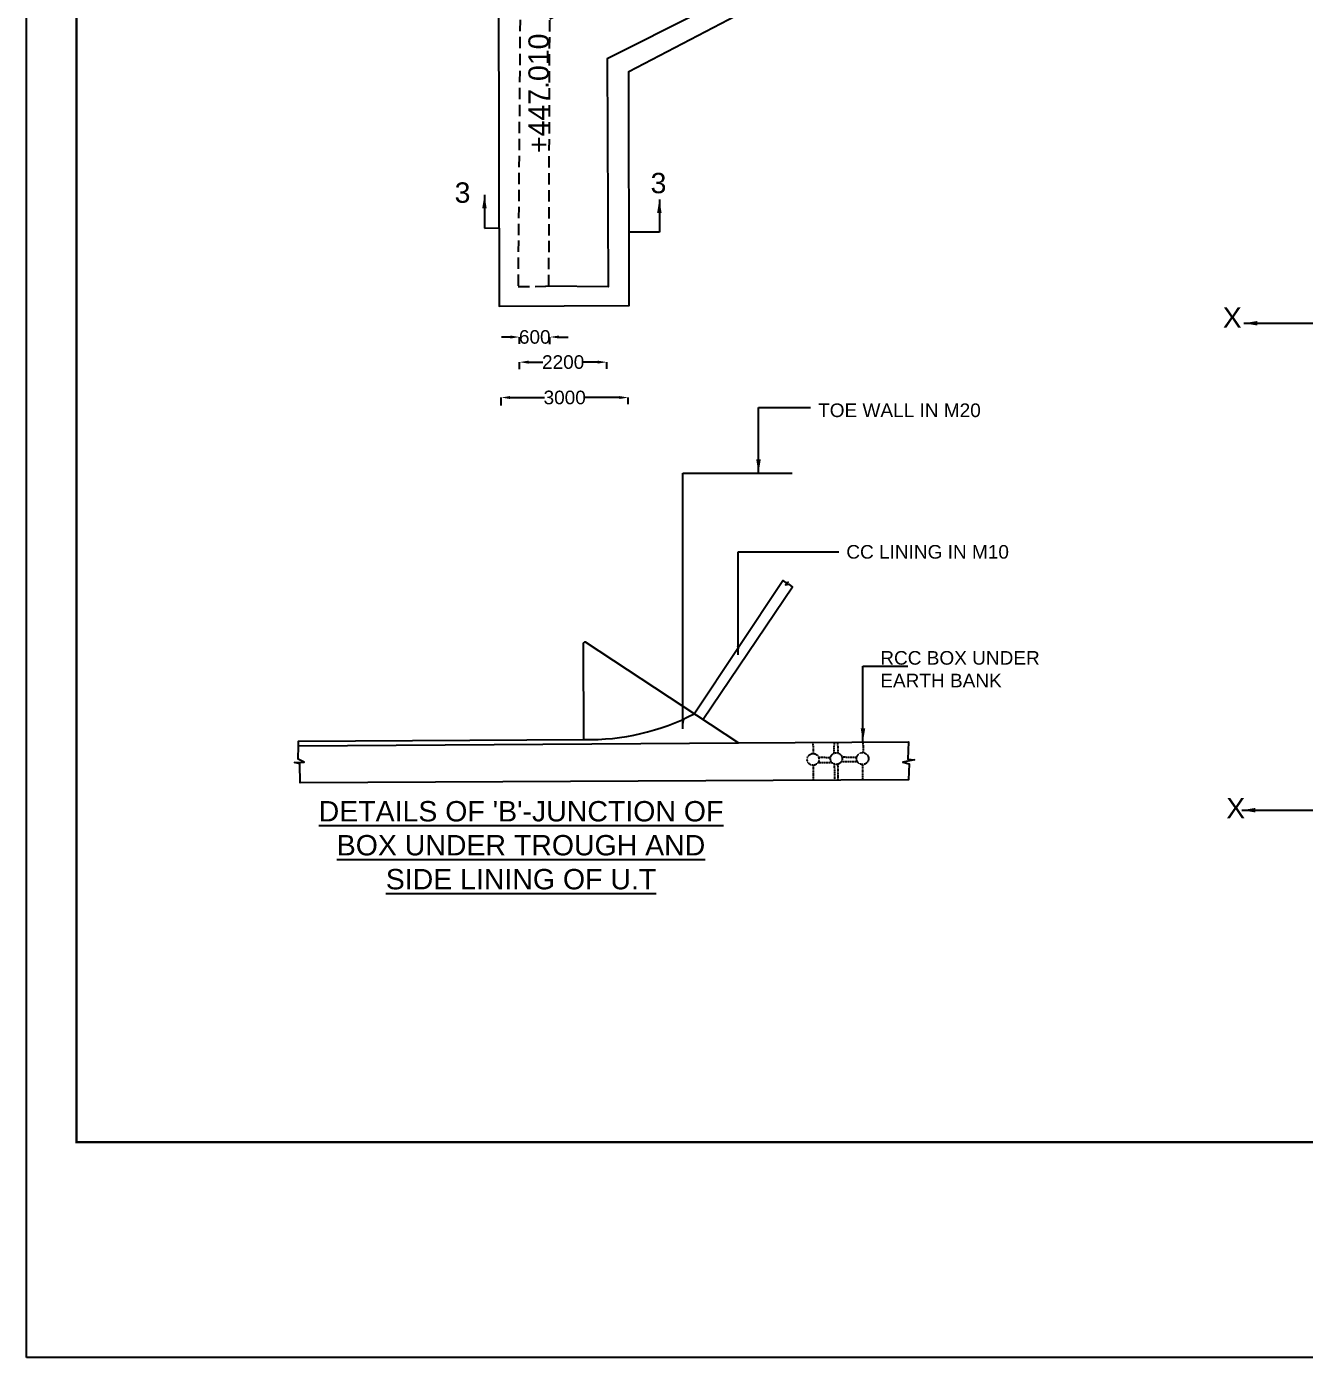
# Model space of a CAD drawing. Header units: inches. Extents: x -90004 to 33256, y -23519 to 53185.
# Drawn here: x -90004 to -61789, y -23519 to 5877 of the extents above; entities that cross this region are included whole.
import ezdxf

# ---------------------------------------------------------------- set-up
doc = ezdxf.new("R2010")
doc.units = ezdxf.units.IN
doc.header["$MEASUREMENT"] = 0
doc.linetypes.add('HIDDEN2', pattern=[0.1875, 0.125, -0.0625])
for name, color, linetype in [('DIM', 7, 'Continuous'), ('DRAWING', 7, 'Continuous'), ('TEXT', 255, 'Continuous')]:
    doc.layers.add(name, color=color, linetype=linetype)
doc.styles.get("Standard").update_dxf_attribs({"font": 'arial.ttf'})
doc.dimstyles.new('HOZ', dxfattribs={"dimtxt": 300, "dimasz": 200, "dimexe": 0.18, "dimexo": 0.0625, "dimgap": 0.09, "dimtad": 0, "dimtih": 1, "dimtoh": 1, "dimdec": 0, "dimzin": 0, "dimdsep": 46, "dimtxsty": 'Standard', "dimcen": 0, "dimadec": 0, "dimazin": 0, "dimtfac": 1, "dimtdec": 0, "dimtofl": 0, "dimtmove": 0, "dimatfit": 3, "dimfxl": 1, "dimtolj": 1, "dimtzin": 0, "dimarcsym": 0})
doc.dimstyles.get("Standard").update_dxf_attribs({"dimtxt": 300, "dimasz": 300, "dimexe": 0.18, "dimexo": 0.0625, "dimgap": 0.09, "dimtad": 0, "dimtih": 1, "dimtoh": 1, "dimdec": 4, "dimzin": 0, "dimdsep": 46, "dimtxsty": 'Standard', "dimcen": 0.15625, "dimadec": 0, "dimazin": 0, "dimtfac": 1, "dimtdec": 4, "dimtofl": 0, "dimtmove": 0, "dimatfit": 3, "dimfxl": 1, "dimtolj": 1, "dimtzin": 0, "dimarcsym": 0})
picture_1 = doc.add_image_def('image1.jpg', size_in_pixel=(6504, 4064))

# ---------------------------------------------------------------- blocks, each defined once
blk = doc.blocks.new('*D24')
at = {"layer": 'Defpoints', "color": 0, "transparency": 16777216}
for p in [(-79120, -1132), (-78448, -980), (-78448, -1136)]:
    blk.add_point(p, dxfattribs=at)
at = {"layer": 'DIM', "color": 0, "lineweight": -2, "transparency": 16777216}
for p, q in [((-79320, -980), (-79520, -980)), ((-79120, -1131), (-79120, -980)), ((-78448, -1136), (-78448, -980)), ((-78248, -980), (-78048, -980))]:
    blk.add_line(p, q, dxfattribs=at)
at = {"layer": 'DIM', "color": 0, "transparency": 16777216}
for points in [[(-79320, -947), (-79320, -1013), (-79120, -980)], [(-78248, -947), (-78248, -1013), (-78448, -980)]]:
    blk.add_solid(points, dxfattribs=at)
at = {"layer": 'DIM', "color": 0, "transparency": 16777216, "insert": (-78784, -980), "char_height": 300, "attachment_point": 5}
blk.add_mtext('\\A1;600', dxfattribs=at)
blk = doc.blocks.new('*D25')
at = {"layer": 'Defpoints', "color": 0, "transparency": 16777216}
for p in [(-79119, -1691), (-77195, -1535), (-77195, -1686)]:
    blk.add_point(p, dxfattribs=at)
at = {"layer": 'DIM', "color": 0, "lineweight": -2, "transparency": 16777216}
for p, q in [((-79119, -1691), (-79119, -1534)), ((-78919, -1535), (-78607, -1535)), ((-77395, -1535), (-77707, -1535)), ((-77195, -1686), (-77195, -1534))]:
    blk.add_line(p, q, dxfattribs=at)
at = {"layer": 'DIM', "color": 0, "transparency": 16777216}
for points in [[(-78919, -1501), (-78919, -1568), (-79119, -1535)], [(-77395, -1501), (-77395, -1568), (-77195, -1535)]]:
    blk.add_solid(points, dxfattribs=at)
at = {"layer": 'DIM', "color": 0, "transparency": 16777216, "insert": (-78157, -1535), "char_height": 300, "attachment_point": 5}
blk.add_mtext('\\A1;2200', dxfattribs=at)
blk = doc.blocks.new('*D26')
at = {"layer": 'Defpoints', "color": 0, "transparency": 16777216}
for p in [(-76718, -2317), (-79527, -2491), (-76718, -2466)]:
    blk.add_point(p, dxfattribs=at)
at = {"layer": 'DIM', "color": 0, "lineweight": -2, "transparency": 16777216}
for p, q in [((-79527, -2491), (-79527, -2317)), ((-79327, -2317), (-78570, -2317)), ((-76918, -2317), (-77675, -2317)), ((-76718, -2466), (-76718, -2317))]:
    blk.add_line(p, q, dxfattribs=at)
at = {"layer": 'DIM', "color": 0, "transparency": 16777216}
for points in [[(-79327, -2284), (-79327, -2350), (-79527, -2317)], [(-76918, -2284), (-76918, -2350), (-76718, -2317)]]:
    blk.add_solid(points, dxfattribs=at)
at = {"layer": 'DIM', "color": 0, "transparency": 16777216, "insert": (-78123, -2317), "char_height": 300, "attachment_point": 5}
blk.add_mtext('\\A1;3000', dxfattribs=at)

msp = doc.modelspace()

# ---------------------------------------------------------------- linework, layer by layer
at = {"layer": 'DRAWING', "const_width": 50}
msp.add_lwpolyline([(-88905.40536, 50303.80206), (33231.31648, 50303.80206), (33231.31648, -18764.56638), (-88905.40536, -18764.56638)], close=True, dxfattribs=at)
at = {"layer": 'DRAWING'}
for points in [[(-79025.00818, 27553.76512), (-79025.00818, 21852.27992), (-79025.00818, 14131.32151), (-79105.11945, 6840.4537), (-79581.54825, 6621.54335), (-79566.24186, -297.26088), (-76702.18464, -283.6769), (-76708.76733, 4885.67784), (-73151.95399, 6748.84373), (-69114.23278, 7114.94996), (-67115.87136, 7123.86118), (-67128.88576, 10264.66419), (-62966.42112, 10264.66419), (-53153.89904, 10264.66419), (-43878.71918, 10264.66419), (-33440.03699, 10264.66419), (-24144.05288, 10264.66419), (-18690.93436, 10264.66419), (-14528.68858, 10264.66419), (-14063.82132, 10264.66419), (-12255.35337, 10264.66419)], [(-67577.90367, 10254.53963), (-67577.90367, 7549.54364), (-69166.48202, 7532.85996), (-73124.31808, 7215.06497), (-77185.26872, 5163.08338), (-77162.11551, 129.16139), (-78542.5705, 141.58403)], [(-75260.5173, -9302.52362), (-73306.45909, -6359.82685), (-73247.49614, -6403.99936), (-73188.53318, -6395.16494), (-73250.44432, -6451.11687), (-73173.79226, -6442.28226), (-73094.19238, -6504.12382), (-75067.11659, -9430.11975)], [(-84000.58294, -10010.64168), (-83997.55745, -9907.80799), (-77700.79299, -9871.8809), (-77709.33085, -7743.28004), (-77668.95057, -7713.55974), (-74288.17717, -9944.02504)], [(-84000.58294, -10010.64168), (-74288.17717, -9944.02504), (-70532.03821, -9919.91457), (-70546.73521, -10303.84879), (-70401.40567, -10322.20324), (-70653.64436, -10373.92912), (-70516.66722, -10407.30073), (-70529.95782, -10760.85663), (-83963.74135, -10830.61794), (-83971.32612, -10407.76871), (-84090.19968, -10378.98326), (-83872.26489, -10371.56202), (-84010.09894, -10302.72242), (-84000.58294, -10010.64168)]]:
    msp.add_lwpolyline(points, dxfattribs=at)
at = {"layer": 'DRAWING', "linetype": 'HIDDEN2', "ltscale": 2000}
for points in [[(-69713.64633, 12189.91474), (-69703.52335, 11219.78193), (-79105.16467, 6398.32414), (-79152.62729, 133.89652), (-78542.5705, 141.58403)], [(-78471.55761, 140.94499), (-78453.43452, 6045.89053), (-69781.69044, 10423.61692)]]:
    msp.add_lwpolyline(points, dxfattribs=at)
at = {"layer": 'DRAWING', "linetype": 'HIDDEN2'}
for points in [[(-72640.50516, -9933.44871), (-72638.54245, -10179.48602)], [(-72175.71086, -9930.46522), (-72177.10756, -10174.90971)], [(-72096.26639, -9929.95527), (-72093.29104, -10168.11204)], [(-71536.37785, -9926.36137), (-71534.43857, -10161.71509)], [(-72515.56692, -10263.76131), (-72251.25284, -10265.1804)], [(-72001.64848, -10256.59285), (-71672.53882, -10258.94951)], [(-72637.50265, -10440.17829), (-72635.78059, -10771.79212)], [(-72527.33656, -10379.50136), (-72221.51691, -10378.90771)], [(-72169.23606, -10414.25787), (-72167.39202, -10769.35979)], [(-72092.70464, -10417.75782), (-72090.88084, -10768.96247)], [(-72015.09412, -10359.88287), (-71658.82275, -10359.83099)], [(-71545.27021, -10424.76882), (-71543.49758, -10766.11992)]]:
    msp.add_lwpolyline(points, dxfattribs=at)
for centre, radius in [((-72637.50265, -10309.83008), 130.34821), ((-72125.34544, -10293.01091), 128.94655), ((-71545.27021, -10293.01895), 131.74987)]:
    msp.add_circle(centre, radius, dxfattribs=at)
at = {"layer": 'DRAWING'}
msp.add_arc((-77596.91577, -4802.88888), 5070.05627, 268.82602033, 297.440225958, dxfattribs=at)

# ---------------------------------------------------------------- texts
at = {"layer": 'DIM', "insert": (-78696.09856, 4403.61197), "char_height": 450, "attachment_point": 5, "rotation": 90}
msp.add_mtext('\\A1;+447.010', dxfattribs=at)
at = {"layer": 'DIM', "char_height": 450, "attachment_point": 5}
for s, insert in [('\\A1;3', (-76051.75715, 2417.93862)), ('\\A1;3', (-80378.91508, 2207.18173)), ('\\A1;X', (-63382.29917, -551.94993)), ('\\A1;X', (-63305.38912, -11389.4405))]:
    msp.add_mtext(s, dxfattribs=dict(at, insert=insert))
at = {"layer": 'DIM', "insert": (-79087.48321, -12208.78221), "char_height": 450, "width": 9088.624878, "attachment_point": 5}
msp.add_mtext("\\A1;{\\LDETAILS OF 'B'-JUNCTION OF BOX UNDER TROUGH AND SIDE LINING OF U.T}", dxfattribs=at)
at = {"layer": 'TEXT', "char_height": 300.4634801, "attachment_point": 1}
for s, insert, width in [('TOE WALL IN M20', (-72526.51334, -2448.08758), 7342.9026341), ('CC LINING IN M10', (-71904.50122, -5575.15198), 7342.9026341), ('RCC BOX UNDER EARTH BANK', (-71154.22525, -7917.20408), 3564.717523)]:
    msp.add_mtext(s, dxfattribs=dict(at, insert=insert, width=width))

# ---------------------------------------------------------------- dimensions: what is measured, and where the dimension line sits
at = {"layer": 'DIM'}
for base, p1, p2, text, picture, middle in [((-78448.49493, -980.04375), (-79120.47088, -1131.52255), (-78448.49493, -1135.61696), '600', '*D24', (-78784.48291, -980.04375)), ((-77195.47254, -1534.61593), (-79118.91055, -1690.56523), (-77195.47254, -1685.97844), '2200', '*D25', (-78157.19154, -1534.61593)), ((-76718.36989, -2316.98438), (-79527.3984, -2490.76386), (-76718.36989, -2466.14288), '3000', '*D26', (-78122.88415, -2316.98438))]:
    dim = msp.add_linear_dim(base=base, p1=p1, p2=p2, text=text, dimstyle='HOZ', dxfattribs=at)
    dim.commit()
    dim.dimension.update_dxf_attribs({"geometry": picture, "text_midpoint": middle})

# ---------------------------------------------------------------- pictures from other files: only their frames are drawn
image = msp.add_image(picture_1, insert=(-90004.41315, -23519.37625), size_in_units=(122757.26268, 76704.41506), dxfattribs=dict(fade=30))
image.dxf.flags = 7

# ---------------------------------------------------------------- leaders
for points in [[(-75512.01152, -9637.87363), (-75512.01152, -3984.78072), (-73102.79371, -3984.78072)], [(-74291.76627, -8003.47915), (-74291.76627, -5726.59416), (-72066.59253, -5726.59416)]]:
    msp.add_leader(points, dimstyle='HOZ', override={"dimgap": 0.09, "dimtad": 0}, dxfattribs=at)
at = {"layer": 'DRAWING'}
for points in [[(-79894.94725, 2160.90648), (-79894.94725, 1427.44338), (-79570.05899, 1428.16213)], [(-76032.78377, 2061.31566), (-76032.78377, 1336.8798), (-76704.24718, 1336.02476)], [(-63128.05173, -675.7575), (-60471.20503, -675.7575), (-60471.20503, -3236.7621)], [(-73843.28763, -3984.78072), (-73843.28763, -2538.79017), (-72697.0418, -2538.79017)], [(-71536.37785, -9926.36137), (-71536.37785, -8247.64468), (-70544.23361, -8247.64468)], [(-63172.98604, -11432.29413), (-60576.72494, -11432.29413), (-60576.72494, -10878.48303)]]:
    msp.add_leader(points, dimstyle='Standard', override={"dimgap": 0.09, "dimtad": 0}, dxfattribs=at)

doc.saveas('drawing.dxf')
